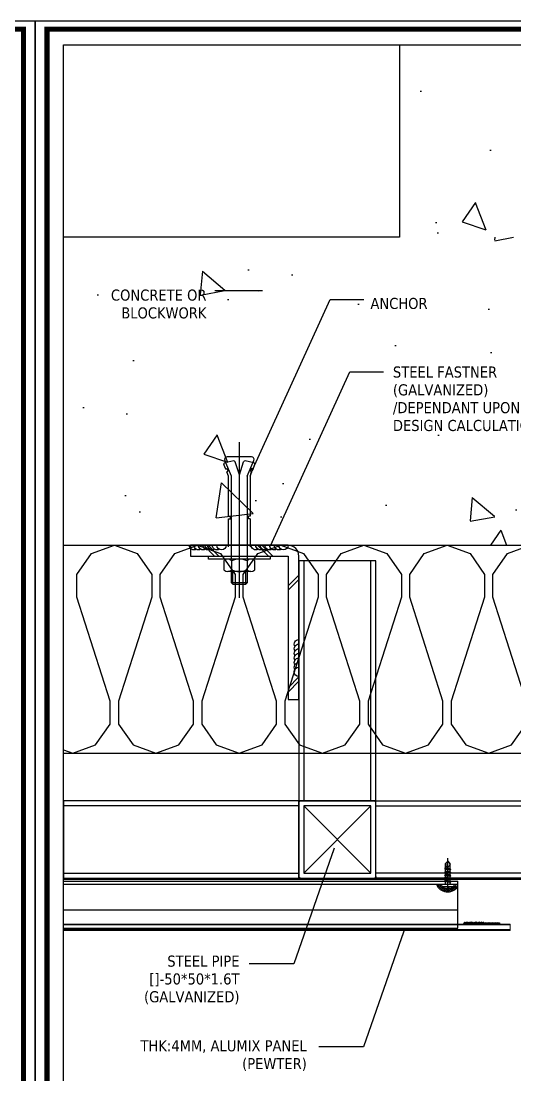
# Model space of a CAD drawing. Header units: millimetres. Extents: x 7297 to 60227, y -7497 to 19324.
# Drawn here: x 16785 to 17106, y 2893 to 3577 of the extents above; entities that cross this region are included whole.
import ezdxf

# ---------------------------------------------------------------- set-up
doc = ezdxf.new("R2010")
doc.units = ezdxf.units.MM
doc.linetypes.add('HIDDEN', pattern=[0.375, 0.25, -0.125])
doc.layers.add('NS_AL_PANEL', color=32, linetype='Continuous', lineweight=9)
for name, color, linetype in [('NS_BRACKET_NUTS', 1, 'Continuous'), ('NS_COL_L-GREY', 8, 'Continuous'), ('NS_COL_RED', 1, 'Continuous'), ('NS_CON', 8, 'Continuous'), ('NS_CON_LINE', 2, 'Continuous'), ('NS_DIM', 1, 'Continuous'), ('NS_FORM', 7, 'Continuous'), ('NS_FRAME', 253, 'Continuous'), ('NS_GASKET_3M', 150, 'Continuous'), ('NS_INSUL', 8, 'Continuous'), ('NS_PIPE_FRAME', 2, 'Continuous'), ('NS_RIVET_SCREW', 1, 'Continuous'), ('NS_TEXT', 2, 'Continuous'), ('NS_WATERPROOF', 150, 'Continuous'), ('NS_WELD', 1, 'Continuous')]:
    doc.layers.add(name, color=color, linetype=linetype)
doc.styles.add('Expo M', font='Expo M.ttf')
doc.dimstyles.new('DS2', dxfattribs={"dimscale": 2, "dimtxt": 1.8, "dimasz": 1.5, "dimexe": 1, "dimexo": 1, "dimgap": 0.5, "dimtad": 1, "dimtoh": 1, "dimdec": 1, "dimzin": 1, "dimdsep": 46, "dimtxsty": 'Expo M', "dimcen": 2, "dimadec": 1, "dimazin": 0, "dimtfac": 1, "dimtdec": 4, "dimtix": 1, "dimtmove": 1, "dimatfit": 3, "dimfxl": 1, "dimtolj": 1, "dimtzin": 1, "dimarcsym": 0})

# ---------------------------------------------------------------- blocks, each defined once
blk = doc.blocks.new('피스')
for p, q in [((-4, 1.5), (-4, 1)), ((-4, 1.5), (4, 1.5)), ((-3, 0), (3, 0)), ((-0.5, 2.98), (-0.4, 2.3)), ((-0.4, 2.3), (0.4, 2.3)), ((0, 4.99), (0, -16.77)), ((0.5, 2.98), (0.4, 2.3)), ((4, 1.5), (4, 1)), ((2, -1.5), (-2, -2)), ((-1.5, -1.5), (-2, -2)), ((-2, -2), (-1.5, -2.5)), ((-1.5, -3.5), (-2, -4)), ((2, -3.5), (-2, -4)), ((-2, -4), (-1.5, -4.5)), ((-1.5, -5.5), (-2, -6)), ((2, -5.5), (-2, -6)), ((-2, -6), (-1.5, -6.5)), ((-1.5, -0.5), (-1.5, -1.5)), ((1.5, -1), (-1.5, -1.5)), ((1.5, -2), (-1.5, -2.5)), ((-1.5, -2.5), (-1.5, -3.5)), ((1.5, -3), (-1.5, -3.5)), ((1.5, -4), (-1.5, -4.5)), ((-1.5, -4.5), (-1.5, -5.5)), ((1.5, -5), (-1.5, -5.5)), ((1.5, -6), (-1.5, -6.5)), ((-1.5, -6.5), (-1.5, -7.5)), ((1.5, -0.5), (1.5, -1)), ((1.5, -1), (2, -1.5)), ((2, -1.5), (1.5, -2)), ((1.5, -2), (1.5, -3)), ((1.5, -3), (2, -3.5)), ((2, -3.5), (1.5, -4)), ((1.5, -4), (1.5, -5)), ((1.5, -5), (2, -5.5)), ((2, -5.5), (1.5, -6)), ((1.5, -6), (1.5, -7)), ((-1.5, -7.5), (-2, -8)), ((2, -7.5), (-2, -8)), ((-2, -8), (-1.5, -8.5)), ((-1.5, -9.5), (-2, -10)), ((2, -9.5), (-2, -10)), ((-2, -10), (-1.5, -10.5)), ((1.5, -7), (-1.5, -7.5)), ((1.5, -8), (-1.5, -8.5)), ((-1.5, -8.5), (-1.5, -9.5)), ((1.5, -9), (-1.5, -9.5)), ((1.5, -10), (-1.5, -10.5)), ((-1.5, -10.5), (-1.5, -13.5)), ((0, -15), (-1.5, -13.5)), ((-1.27, -13.54), (-1.27, -11.97)), ((0, -15), (-1.27, -13.54)), ((0, -15), (1.5, -13.03)), ((1.5, -13.03), (0.6, -11.47)), ((1.5, -7), (2, -7.5)), ((2, -7.5), (1.5, -8)), ((1.5, -8), (1.5, -9)), ((1.5, -9), (2, -9.5)), ((2, -9.5), (1.5, -10)), ((1.5, -10), (1.5, -13.03))]:
    blk.add_line(p, q)
for centre, radius, start, end in [((0, -3.08), 6.08, 94.71456, 131.11209), ((-3, 1), 1, 180, 270), ((-2, -0.5), 0.5, 0, 90), ((0, -3.08), 6.08, 48.88791, 85.28544), ((2, -0.5), 0.5, 90, 180), ((3, 1), 1, 270, 0), ((-0.27, -11.97), 1, 30.08633, 180)]:
    blk.add_arc(centre, radius, start, end)
blk = doc.blocks.new('N-SCREW')
blk.add_blockref('피스', (17.25, -1.03))
blk = doc.blocks.new('A$C0843732F')
for centre, start in [((0, -3), 90), ((0, -6), 150), ((0, -9), 150), ((0, -12), 150), ((0, -15), 150), ((0, -18), 150), ((0, -21), 150)]:
    blk.add_arc(centre, 3, start, 270)
blk = doc.blocks.new('set anchor')
for p, q in [((0, -27.17), (0, 74.08)), ((-3.66, 61.83), (-9.46, 60.55)), ((-5, 52), (-9.41, 62.17)), ((7.88, 64.5), (-7.88, 64.5)), ((9.46, 60.55), (3.66, 61.83)), ((5, 52), (9.41, 62.17)), ((-8.89, 56.51), (-10.05, 59.42)), ((-8.89, 56.51), (-7.98, 56.85)), ((-8.2, 54.79), (-7.29, 55.15)), ((-7.08, 52), (-8.2, 54.79)), ((-7.29, 55.15), (-7.98, 56.85)), ((0, 52.83), (-2.69, 61.27)), ((0, 52.83), (2.69, 61.27)), ((7.08, 52), (8.2, 54.79)), ((7.29, 55.15), (7.98, 56.85)), ((8.2, 54.79), (7.29, 55.15)), ((8.89, 56.51), (7.98, 56.85)), ((8.89, 56.51), (10.05, 59.42)), ((-7.08, 25.83), (-7.08, 52)), ((-5, -2), (-5, 52)), ((5, 52), (5, -2)), ((7.08, 52), (7.08, 25.83)), ((-7.08, 25.83), (-5.83, 25.83)), ((-7.08, 6), (-7.08, 24.17)), ((-7.08, 24.17), (-5.83, 24.17)), ((-5.83, 24.17), (-5.83, 25.83)), ((7.08, 25.83), (5.83, 25.83)), ((5.83, 24.17), (5.83, 25.83)), ((7.08, 24.17), (5.83, 24.17)), ((7.08, 24.17), (7.08, 6)), ((-20, 0), (20, 0)), ((-20, -2), (-20, 0)), ((20, 0), (20, -2)), ((20, -2), (-20, -2)), ((7.5, -2), (-7.5, -2)), ((7.5, -2), (-7.5, -2)), ((-5, -3.01), (-5, -9)), ((5, -3.01), (5, -9)), ((7.5, -10), (-7.5, -10)), ((-5, -17.36), (-5, -10)), ((-4.17, -18.19), (-4.17, -10)), ((4.17, -18.19), (4.17, -9.99)), ((5, -9.99), (5, -17.36)), ((5, -17.36), (-5, -17.36)), ((-4.17, -18.19), (-5, -17.36)), ((-4.17, -18.19), (4.17, -18.19)), ((5, -17.36), (4.17, -18.19))]:
    blk.add_line(p, q)
blk.add_lwpolyline([(5, -3.01, 0.202073), (-5, -3.01, 0.404145), (-10, -3.01), (-10, -8.99, 0.404145), (-5, -8.99, 0.202073), (5, -8.99, 0.404145), (10, -8.99), (10, -3.01, 0.404145)], format="xyb", close=True)
for centre, radius, start, end in [((-7.88, 62.83), 1.67, 90, 203.42869), ((-3.48, 61.02), 0.833, 17.65012, 102.52881), ((3.48, 61.02), 0.833, 77.47119, 162.34988), ((7.88, 62.83), 1.67, 336.57131, 90), ((-9.28, 59.73), 0.833, 102.52881, 201.80141), ((9.28, 59.73), 0.833, 338.19859, 77.47119)]:
    blk.add_arc(centre, radius, start, end)
blk = doc.blocks.new('AL-TEMPLATE')
at = {"color": 7, "ltscale": 2}
blk.add_lwpolyline([(1972.34, 1515.25), (1972.34, 921.25), (2812.34, 921.25), (2812.34, 1515.25)], close=True, dxfattribs=at)
at = {"color": 8, "const_width": 2.5}
blk.add_lwpolyline([(1976.34, 1509.45), (2808.34, 1509.45), (2808.34, 927.05), (1976.34, 927.05)], close=True, dxfattribs=at)
at = {"color": 9}
blk.add_lwpolyline([(1984.07, 1501.32), (2709.08, 1501.32), (2709.08, 935.18), (1984.07, 935.18)], close=True, dxfattribs=at)
blk = doc.blocks.new('*U98')
for p, q in [((1, 50), (0, 50)), ((0, 49), (0, 50)), ((0, 49), (0, 1)), ((49, 50), (1, 50)), ((49, 50), (50, 50)), ((50, 49), (50, 50)), ((50, 1), (50, 49)), ((3.2, 3.2), (46.8, 46.8)), ((46.8, 3.2), (3.2, 46.8)), ((0, 1), (0, 0)), ((1, 0), (0, 0)), ((50, 1), (50, 0)), ((1, 0), (49, 0)), ((49, 0), (50, 0))]:
    blk.add_line(p, q)
blk.add_lwpolyline([(3.2, 46.8), (3.2, 3.2), (46.8, 3.2), (46.8, 46.8)], close=True)
for centre, start, end in [((1, 49), 90, 180), ((49, 49), 0, 90), ((1, 1), 180, 270), ((49, 1), 270, 0)]:
    blk.add_arc(centre, 1, start, end)
blk = doc.blocks.new('*U184')
blk.add_lwpolyline([(0, 0), (50, 0), (50, 156), (0, 156)], close=True)
at = {"linetype": 'HIDDEN'}
blk.add_lwpolyline([(3.2, 0), (46.8, 0), (46.8, 156), (3.2, 156)], close=True, dxfattribs=at)
blk = doc.blocks.new('*U183')
blk.add_lwpolyline([(0, 0), (50, 0), (50, 152.73), (0, 152.73)], close=True)
at = {"linetype": 'HIDDEN'}
blk.add_lwpolyline([(3.2, 0), (46.8, 0), (46.8, 152.73), (3.2, 152.73)], close=True, dxfattribs=at)
blk = doc.blocks.new('*U182')
blk.add_lwpolyline([(0, 0), (50, 0), (50, 381.25), (0, 381.25)], close=True)
at = {"linetype": 'HIDDEN'}
blk.add_lwpolyline([(3.2, 0), (46.8, 0), (46.8, 381.25), (3.2, 381.25)], close=True, dxfattribs=at)

msp = doc.modelspace()

# ---------------------------------------------------------------- hatches: boundary and pattern name
at = {"layer": 'NS_COL_RED'}
h = msp.add_hatch(dxfattribs=at)
h.set_pattern_fill('ANSI37', color=256, scale=0.3, angle=360, style=0, pattern_type=2)
h.set_pattern_definition([(45, (-741747.4138, -86006.9889), (-0.6735192091, 0.6735192091), []), (135, (-741747.4138, -86006.9889), (-0.6735192091, -0.6735192091), [])])
h.paths.add_polyline_path([(17068.24, 3014.94), (17066.99, 3016.61), (17066.73, 3016.61), (17066.73, 3015.98), (17066.73, 3015.95), (17066.73, 3015.93), (17066.73, 3015.9), (17066.73, 3015.87), (17066.72, 3015.84), (17066.72, 3015.81), (17066.72, 3015.78), (17066.71, 3015.75), (17066.71, 3015.72), (17066.7, 3015.68), (17066.7, 3015.65), (17066.69, 3015.62), (17066.68, 3015.59), (17066.67, 3015.56), (17066.66, 3015.53), (17066.65, 3015.5), (17066.64, 3015.47), (17066.63, 3015.44), (17066.62, 3015.41), (17066.6, 3015.38), (17066.59, 3015.35), (17066.58, 3015.32), (17066.56, 3015.29), (17066.54, 3015.27), (17066.53, 3015.24), (17066.51, 3015.21), (17066.49, 3015.18), (17066.47, 3015.15), (17066.45, 3015.13), (17066.43, 3015.1), (17066.41, 3015.07), (17066.39, 3015.05), (17066.37, 3015.02), (17066.34, 3015), (17066.32, 3014.98), (17066.3, 3014.95), (17066.27, 3014.93), (17066.25, 3014.91), (17066.22, 3014.89), (17066.2, 3014.87), (17066.17, 3014.85), (17066.14, 3014.83), (17066.12, 3014.81), (17066.09, 3014.79), (17066.06, 3014.78), (17066.03, 3014.76), (17066, 3014.74), (17065.98, 3014.73), (17065.95, 3014.72), (17065.92, 3014.7), (17065.89, 3014.69), (17065.86, 3014.68), (17065.83, 3014.67), (17065.8, 3014.66), (17065.77, 3014.65), (17065.74, 3014.64), (17065.71, 3014.63), (17065.68, 3014.62), (17065.65, 3014.62), (17065.62, 3014.61), (17065.59, 3014.6), (17065.57, 3014.6), (17065.54, 3014.59), (17065.51, 3014.59), (17065.09, 3014.48), (17064.67, 3014.38), (17064.46, 3014.34), (17064.24, 3014.3), (17064.03, 3014.26), (17063.81, 3014.23), (17063.59, 3014.2), (17063.38, 3014.17), (17063.16, 3014.15), (17062.94, 3014.14), (17062.72, 3014.12), (17062.5, 3014.11), (17062.28, 3014.11), (17062.06, 3014.11), (17061.84, 3014.11), (17061.62, 3014.11), (17061.4, 3014.12), (17061.18, 3014.14), (17060.97, 3014.15), (17060.75, 3014.17), (17060.53, 3014.2), (17060.31, 3014.23), (17060.1, 3014.26), (17059.88, 3014.3), (17059.67, 3014.34), (17059.46, 3014.38), (17059.03, 3014.48), (17058.62, 3014.59), (17058.59, 3014.59), (17058.56, 3014.6), (17058.53, 3014.6), (17058.5, 3014.61), (17058.48, 3014.61), (17058.45, 3014.62), (17058.42, 3014.63), (17058.39, 3014.64), (17058.36, 3014.64), (17058.33, 3014.65), (17058.3, 3014.66), (17058.27, 3014.67), (17058.25, 3014.68), (17058.22, 3014.7), (17058.19, 3014.71), (17058.16, 3014.72), (17058.13, 3014.74), (17058.11, 3014.75), (17058.08, 3014.77), (17058.05, 3014.78), (17058.03, 3014.8), (17058, 3014.82), (17057.97, 3014.83), (17057.95, 3014.85), (17057.92, 3014.87), (17057.9, 3014.89), (17057.87, 3014.91), (17057.85, 3014.93), (17057.82, 3014.96), (17057.8, 3014.98), (17057.78, 3015), (17057.76, 3015.03), (17057.73, 3015.05), (17057.71, 3015.07), (17057.69, 3015.1), (17057.67, 3015.12), (17057.65, 3015.15), (17057.64, 3015.18), (17057.62, 3015.2), (17057.6, 3015.23), (17057.58, 3015.26), (17057.57, 3015.28), (17057.55, 3015.31), (17057.54, 3015.34), (17057.53, 3015.37), (17057.51, 3015.4), (17057.5, 3015.43), (17057.49, 3015.45), (17057.48, 3015.48), (17057.47, 3015.51), (17057.46, 3015.54), (17057.45, 3015.57), (17057.44, 3015.6), (17057.43, 3015.63), (17057.43, 3015.66), (17057.42, 3015.69), (17057.42, 3015.72), (17057.41, 3015.75), (17057.41, 3015.78), (17057.4, 3015.8), (17057.4, 3015.83), (17057.4, 3015.86), (17057.4, 3015.89), (17057.4, 3015.92), (17057.4, 3016.61), (17054.55, 3016.61), (17054.64, 3016.38), (17054.74, 3016.14), (17054.86, 3015.91), (17054.97, 3015.68), (17055.1, 3015.45), (17055.24, 3015.23), (17055.38, 3015.01), (17055.54, 3014.79), (17055.7, 3014.58), (17055.87, 3014.37), (17056.04, 3014.17), (17056.23, 3013.97), (17056.42, 3013.78), (17056.61, 3013.59), (17056.82, 3013.42), (17057.03, 3013.25), (17057.25, 3013.08), (17057.47, 3012.93), (17057.69, 3012.78), (17057.93, 3012.64), (17058.16, 3012.51), (17058.4, 3012.39), (17058.64, 3012.27), (17058.89, 3012.17), (17059.13, 3012.07), (17059.38, 3011.98), (17059.63, 3011.91), (17059.89, 3011.84), (17060.14, 3011.78), (17060.39, 3011.72), (17060.64, 3011.68), (17060.89, 3011.65), (17061.14, 3011.62), (17061.4, 3011.6), (17061.65, 3011.59), (17061.91, 3011.59), (17062.17, 3011.6), (17062.43, 3011.61), (17062.7, 3011.64), (17062.96, 3011.67), (17063.22, 3011.71), (17063.49, 3011.77), (17063.75, 3011.83), (17064.01, 3011.9), (17064.27, 3011.98), (17064.52, 3012.07), (17064.77, 3012.17), (17065.02, 3012.27), (17065.27, 3012.39), (17065.51, 3012.51), (17065.75, 3012.64), (17065.98, 3012.78), (17066.2, 3012.93), (17066.42, 3013.09), (17066.64, 3013.25), (17066.84, 3013.41), (17067.04, 3013.59), (17067.24, 3013.77), (17067.42, 3013.95), (17067.6, 3014.14), (17067.77, 3014.34), (17067.94, 3014.54), (17068.09, 3014.74)], flags=0)
at = {"layer": 'NS_CON'}
h = msp.add_hatch(dxfattribs=at)
h.set_pattern_fill('AR-CONC', color=256, angle=-90)
h.set_pattern_definition([(320, (27414.11, -113412.06), (-15.93909, -182.18467), [19.05, -209.55]), (265, (27414.11, -113412.06), (191.05685, 35.24342), [15.24, -167.64058]), (10.45144, (27412.78, -113427.24), (175.11775, -146.94125), [16.19, -178.09024]), (316.1842, (27464.9, -113412.06), (-42.04233, -271.07904), [28.575, -314.325]), (6.63556, (27461.4, -113434.65), (247.4261, -237.40413), [24.285, -267.1356]), (261.18415, (27464.9, -113412.06), (247.4261, -237.40413), [22.85997, -251.4597]), (291, (27452.21, -113437.46), (-102.2652, -151.6144), [19.05, -209.55]), (236, (27452.21, -113437.46), (184.18797, -61.80203), [15.24, -167.64]), (341.45144, (27443.69, -113450.1), (81.92277, -213.41642), [16.19, -178.08994]), (307.5, (27414.11, -113412.06), (84.55504, -3.088603), [0, -165.608, 0, -170.18, 0, -168.275]), (277.5, (27414.11, -113412.06), (100.180575, -66.81966), [0, -97.028, 0, -161.798, 0, -64.135]), (237.5, (27414.11, -113355.42), (-5.728744, -135.590595), [0, -63.5, 0, -198.12, 0, -262.89]), (227.5, (27414.11, -113330.02), (25.42649, -148.12918), [0, -82.55, 0, -131.572, 0, -186.69])])
h.paths.add_polyline_path([(17030.56, 3383), (17030.56, 3561.49), (17230.56, 3561.49), (17230.56, 3383)])
h = msp.add_hatch(dxfattribs=at)
h.set_pattern_fill('AR-CONC', color=256, angle=-90)
h.set_pattern_definition([(320, (27144.17, -113714.6), (-15.93909, -182.18467), [19.05, -209.55]), (265, (27144.17, -113714.6), (191.05685, 35.24342), [15.24, -167.64058]), (10.45144, (27142.84, -113729.78), (175.11775, -146.94125), [16.19, -178.09024]), (316.1842, (27194.97, -113714.6), (-42.04233, -271.07904), [28.575, -314.325]), (6.63556, (27191.47, -113737.2), (247.4261, -237.40413), [24.285, -267.1356]), (261.18415, (27194.97, -113714.6), (247.4261, -237.40413), [22.85997, -251.4597]), (291, (27182.27, -113740), (-102.2652, -151.6144), [19.05, -209.55]), (236, (27182.27, -113740), (184.18797, -61.80203), [15.24, -167.64]), (341.45144, (27173.75, -113752.63), (81.92277, -213.41642), [16.19, -178.08994]), (307.5, (27144.17, -113714.6), (84.55504, -3.088603), [0, -165.608, 0, -170.18, 0, -168.275]), (277.5, (27144.17, -113714.6), (100.180575, -66.81966), [0, -97.028, 0, -161.798, 0, -64.135]), (237.5, (27144.17, -113657.96), (-5.728744, -135.590595), [0, -63.5, 0, -198.12, 0, -262.89]), (227.5, (27144.17, -113632.56), (25.42649, -148.12918), [0, -82.55, 0, -131.572, 0, -186.69])])
h.paths.add_polyline_path([(16812.58, 3236.61), (16812.58, 3436.61), (17230.56, 3436.61), (17230.56, 3236.61)])
at = {"layer": 'NS_GASKET_3M'}
h = msp.add_hatch(dxfattribs=at)
h.set_pattern_fill('ANSI31', color=256, angle=360)
h.set_pattern_definition([(45, (16607.50746, 486.92851), (-0.0883883476, 0.0883883476), [])])
h.paths.add_polyline_path([(17085.56, 2990.61), (17085.56, 2991.61), (17085.06, 2992.11), (17084.56, 2991.61), (17084.06, 2992.11), (17083.56, 2991.61), (17083.06, 2992.11), (17082.56, 2991.61), (17082.06, 2992.11), (17081.56, 2991.61), (17081.06, 2992.11), (17080.56, 2991.61), (17080.06, 2992.11), (17079.56, 2991.61), (17079.06, 2992.11), (17078.56, 2991.61), (17078.06, 2992.11), (17077.56, 2991.61), (17077.06, 2992.11), (17076.56, 2991.61), (17076.06, 2992.11), (17075.56, 2991.61), (17075.06, 2992.11), (17074.56, 2991.61), (17074.06, 2992.11), (17073.56, 2991.61), (17073.06, 2992.11), (17072.56, 2991.61, -0.414214), (17071.56, 2990.61)])
at = {"layer": 'NS_GASKET_3M', "extrusion": (0, 0, -1)}
h = msp.add_hatch(dxfattribs=at)
h.set_pattern_fill('JIS_WOOD', color=256, angle=-360, style=0, pattern_type=2)
h.set_pattern_definition([(45, (-9871.6679, -3047.0058), (-0.5, 0.5), [])])
h.paths.add_polyline_path([(-17085.56, 2991.61), (-17095.56, 2991.61), (-17095.56, 2990.61), (-17085.56, 2990.61)], flags=0)

# ---------------------------------------------------------------- linework, layer by layer
at = {"layer": 'NS_AL_PANEL'}
msp.add_line((17102.56, 2986.61), (17102.56, 2990.61), dxfattribs=at)
for points in [[(16812.58, 2990.61), (17102.56, 2990.61)], [(16812.58, 2990.11), (17102.56, 2990.11)], [(16812.58, 2987.11), (17102.56, 2987.11)], [(16812.58, 2986.61), (17102.56, 2986.61)]]:
    msp.add_lwpolyline(points, dxfattribs=at)
at = {"layer": 'NS_BRACKET_NUTS'}
msp.add_lwpolyline([(16958.31, 3136.61), (16965.31, 3136.61), (16965.31, 3229.61, 0.414214), (16958.31, 3236.61), (16895.06, 3236.61), (16895.06, 3229.61), (16958.31, 3229.61)], format="xyb", close=True, dxfattribs=at)
at = {"layer": 'NS_COL_L-GREY'}
for p, q in [((16812.58, 3018.61), (17068.56, 3018.61)), ((17068.56, 2988.11), (17068.56, 3018.61)), ((16812.58, 3016.61), (17068.56, 3016.61)), ((16812.58, 2999.95), (17068.56, 2999.95)), ((16812.58, 2988.11), (17068.56, 2988.11))]:
    msp.add_line(p, q, dxfattribs=at)
at = {"layer": 'NS_COL_RED', "ltscale": 8}
for p, q in [((16910.56, 3229.61), (16903.56, 3236.61)), ((16913.39, 3229.61), (16906.39, 3236.61)), ((16945.51, 3229.61), (16938.51, 3236.61)), ((16948.34, 3229.61), (16941.34, 3236.61)), ((16958.31, 3210.33), (16965.31, 3217.33)), ((16958.31, 3207.5), (16965.31, 3214.5)), ((16958.31, 3144.16), (16965.31, 3151.16)), ((16958.31, 3141.33), (16965.31, 3148.33))]:
    msp.add_line(p, q, dxfattribs=at)
at = {"layer": 'NS_COL_RED'}
msp.add_arc((17061.83, 3019.38), 7.79, 200.84266, 325.28379, dxfattribs=at)
at = {"layer": 'NS_CON_LINE'}
for points in [[(17030.56, 3561.49), (17030.56, 3436.61), (16812.58, 3436.61)], [(16812.58, 3236.61), (17230.56, 3236.61), (17230.56, 3561.49)]]:
    msp.add_lwpolyline(points, dxfattribs=at)
at = {"layer": 'NS_GASKET_3M'}
msp.add_lwpolyline([(17085.56, 2991.61), (17095.56, 2991.61), (17095.56, 2990.61), (17085.56, 2990.61)], close=True, dxfattribs=at)
at = {"layer": 'NS_INSUL'}
for points in [[(16812.58, 3101.61), (17365.56, 3101.61), (17365.56, 3561.49)], [(16812.58, 3103.78), (16818.56, 3101.61), (16833.41, 3107.01), (16842.86, 3120.51), (16842.86, 3135.36), (16821.26, 3202.86), (16821.26, 3217.71), (16830.71, 3231.21), (16845.56, 3236.61), (16860.41, 3231.21), (16869.86, 3217.71), (16869.86, 3202.86), (16848.26, 3135.36), (16848.26, 3120.51), (16857.71, 3107.01), (16872.56, 3101.61), (16887.41, 3107.01), (16896.86, 3120.51), (16896.86, 3135.36), (16875.26, 3202.86), (16875.26, 3217.71), (16884.71, 3231.21), (16899.56, 3236.61), (16914.41, 3231.21), (16923.86, 3217.71), (16923.86, 3202.86), (16902.26, 3135.36), (16902.26, 3120.51), (16911.71, 3107.01), (16926.56, 3101.61), (16941.41, 3107.01), (16950.86, 3120.51), (16950.86, 3135.36), (16929.26, 3202.86), (16929.26, 3217.71), (16938.71, 3231.21), (16953.56, 3236.61), (16968.41, 3231.21), (16977.86, 3217.71), (16977.86, 3202.86), (16956.26, 3135.36), (16956.26, 3120.51), (16965.71, 3107.01), (16980.56, 3101.61), (16995.41, 3107.01), (17004.86, 3120.51), (17004.86, 3135.36), (16983.26, 3202.86), (16983.26, 3217.71), (16992.71, 3231.21), (17007.56, 3236.61), (17022.41, 3231.21), (17031.86, 3217.71), (17031.86, 3202.86), (17010.26, 3135.36), (17010.26, 3120.51), (17019.71, 3107.01), (17034.56, 3101.61), (17049.41, 3107.01), (17058.86, 3120.51), (17058.86, 3135.36), (17037.26, 3202.86), (17037.26, 3217.71), (17046.71, 3231.21), (17061.56, 3236.61), (17076.41, 3231.21), (17085.86, 3217.71), (17085.86, 3202.86), (17064.26, 3135.36)], [(17112.86, 3135.36), (17091.26, 3202.86), (17091.26, 3217.71), (17100.71, 3231.21), (17115.56, 3236.61)], [(17112.86, 3135.36), (17091.26, 3202.86)], [(17064.26, 3135.36), (17064.26, 3120.51), (17073.71, 3107.01), (17088.56, 3101.61), (17103.41, 3107.01), (17112.86, 3120.51)]]:
    msp.add_lwpolyline(points, dxfattribs=at)
at = {"layer": 'NS_WATERPROOF', "ltscale": 3}
for p, q in [((17447.56, 3020.11), (16812.58, 3020.11)), ((17447.56, 3019.61), (16812.58, 3019.61))]:
    msp.add_line(p, q, dxfattribs=at)

# ---------------------------------------------------------------- block references
at = {"layer": 'NS_BRACKET_NUTS'}
msp.add_blockref('set anchor', (16926.69, 3229.61), dxfattribs=at)
at = {"layer": 'NS_FORM', "xscale": 1.32, "yscale": 1.32, "zscale": 1.32, "rotation": 270}
for p in [(14794.06, 6180.47), (15578.14, 6180.47)]:
    msp.add_blockref('AL-TEMPLATE', p, dxfattribs=at)
at = {"layer": 'NS_FRAME'}
msp.add_blockref('*U184', (16965.31, 3070.61), dxfattribs=at)
at = {"layer": 'NS_FRAME', "rotation": 90}
msp.add_blockref('*U183', (16965.31, 3020.61), dxfattribs=at)
at = {"layer": 'NS_FRAME', "xscale": -1, "rotation": 270}
msp.add_blockref('*U182', (17015.31, 3020.61), dxfattribs=at)
at = {"layer": 'NS_PIPE_FRAME'}
msp.add_blockref('*U98', (16965.31, 3020.61), dxfattribs=at)
at = {"layer": 'NS_RIVET_SCREW', "xscale": -1, "rotation": 180}
msp.add_blockref('N-SCREW', (17044.81, 3015.58), dxfattribs=at)
at = {"layer": 'NS_WELD', "extrusion": (0, 0, -1), "zscale": -1}
for p, rotation in [((-16918.15, 3236.61), 90.00000000000001), ((-16958.31, 3236.61), 90.00000000000001), ((-16965.31, 3151.43), 180)]:
    msp.add_blockref('A$C0843732F', p, dxfattribs=dict(at, rotation=rotation))

# ---------------------------------------------------------------- texts
at = {"layer": 'NS_TEXT', "char_height": 7.2, "line_spacing_factor": 0.963855}
for s, insert, width, attachment_point in [('\\pxqr;{\\fTahoma|b0|i0|c129|p34;CONCRETE OR BLOCKWORK}', (16803.45, 3383.77), 101.8813, 7), ('\\pxql;{\\fTahoma|b0|i0|c129|p34;ANCHOR}', (17113.58, 3389.93), 101.7894, 9), ('\\pxql;{\\fTahoma|b0|i0|c0|p34;STEEL \\fTahoma|b0|i0|c129|p34;FASTNER\\fTahoma|b0|i0|c0|p34;\\P(GALVANIZED)\\fTahoma|b0|i0|c129|p34;\\P/DEPENDANT UPON DESIGN CALCULATIONS}', (17026.37, 3352.73), 115.6898, 1), ('\\pxqr;{\\fTahoma|b0|i0|c0|p34;STEEL PIPE\\P[]-\\fTahoma|b0|i0|c129|p34;5\\fTahoma|b0|i0|c0|p34;0*\\fTahoma|b0|i0|c129|p34;5\\fTahoma|b0|i0|c0|p34;0*\\fTahoma|b0|i0|c129|p34;1\\fTahoma|b0|i0|c0|p34;.\\fTahoma|b0|i0|c129|p34;6\\fTahoma|b0|i0|c0|p34;T\\P(GALVANIZED)}', (16926.77, 2970.25), 109.4191, 3), ('\\pxqr;{\\fTahoma|b0|i0|c0|p34;T\\fTahoma|b0|i0|c129|p34;HK:4MM,\\fTahoma|b0|i0|c0|p34; \\fTahoma|b0|i0|c129|p34;ALUMIX\\fTahoma|b0|i0|c0|p34; PANEL\\P(PEWTER)}', (16970.47, 2915.29), 136.0889, 3)]:
    msp.add_mtext(s, dxfattribs=dict(at, insert=insert, width=width, attachment_point=attachment_point))

# ---------------------------------------------------------------- leaders
at = {"layer": 'NS_DIM'}
for points in [[(16941.78, 3401.86), (16932.46, 3401.86), (16910.66, 3401.86)], [(16934.24, 3283.17), (16985.73, 3396.24), (17007.54, 3396.24)], [(16946.93, 3236.28), (16998.42, 3349.34), (17020.23, 3349.34)], [(16988.33, 3039.97), (16962.09, 2964.9), (16933.11, 2964.9)], [(17033.53, 2986.03), (17007.3, 2910.96), (16978.31, 2910.96)]]:
    msp.add_leader(points, dimstyle='DS2', override={"dimgap": 0.5, "dimtad": 0}, dxfattribs=at)

doc.saveas('drawing.dxf')
